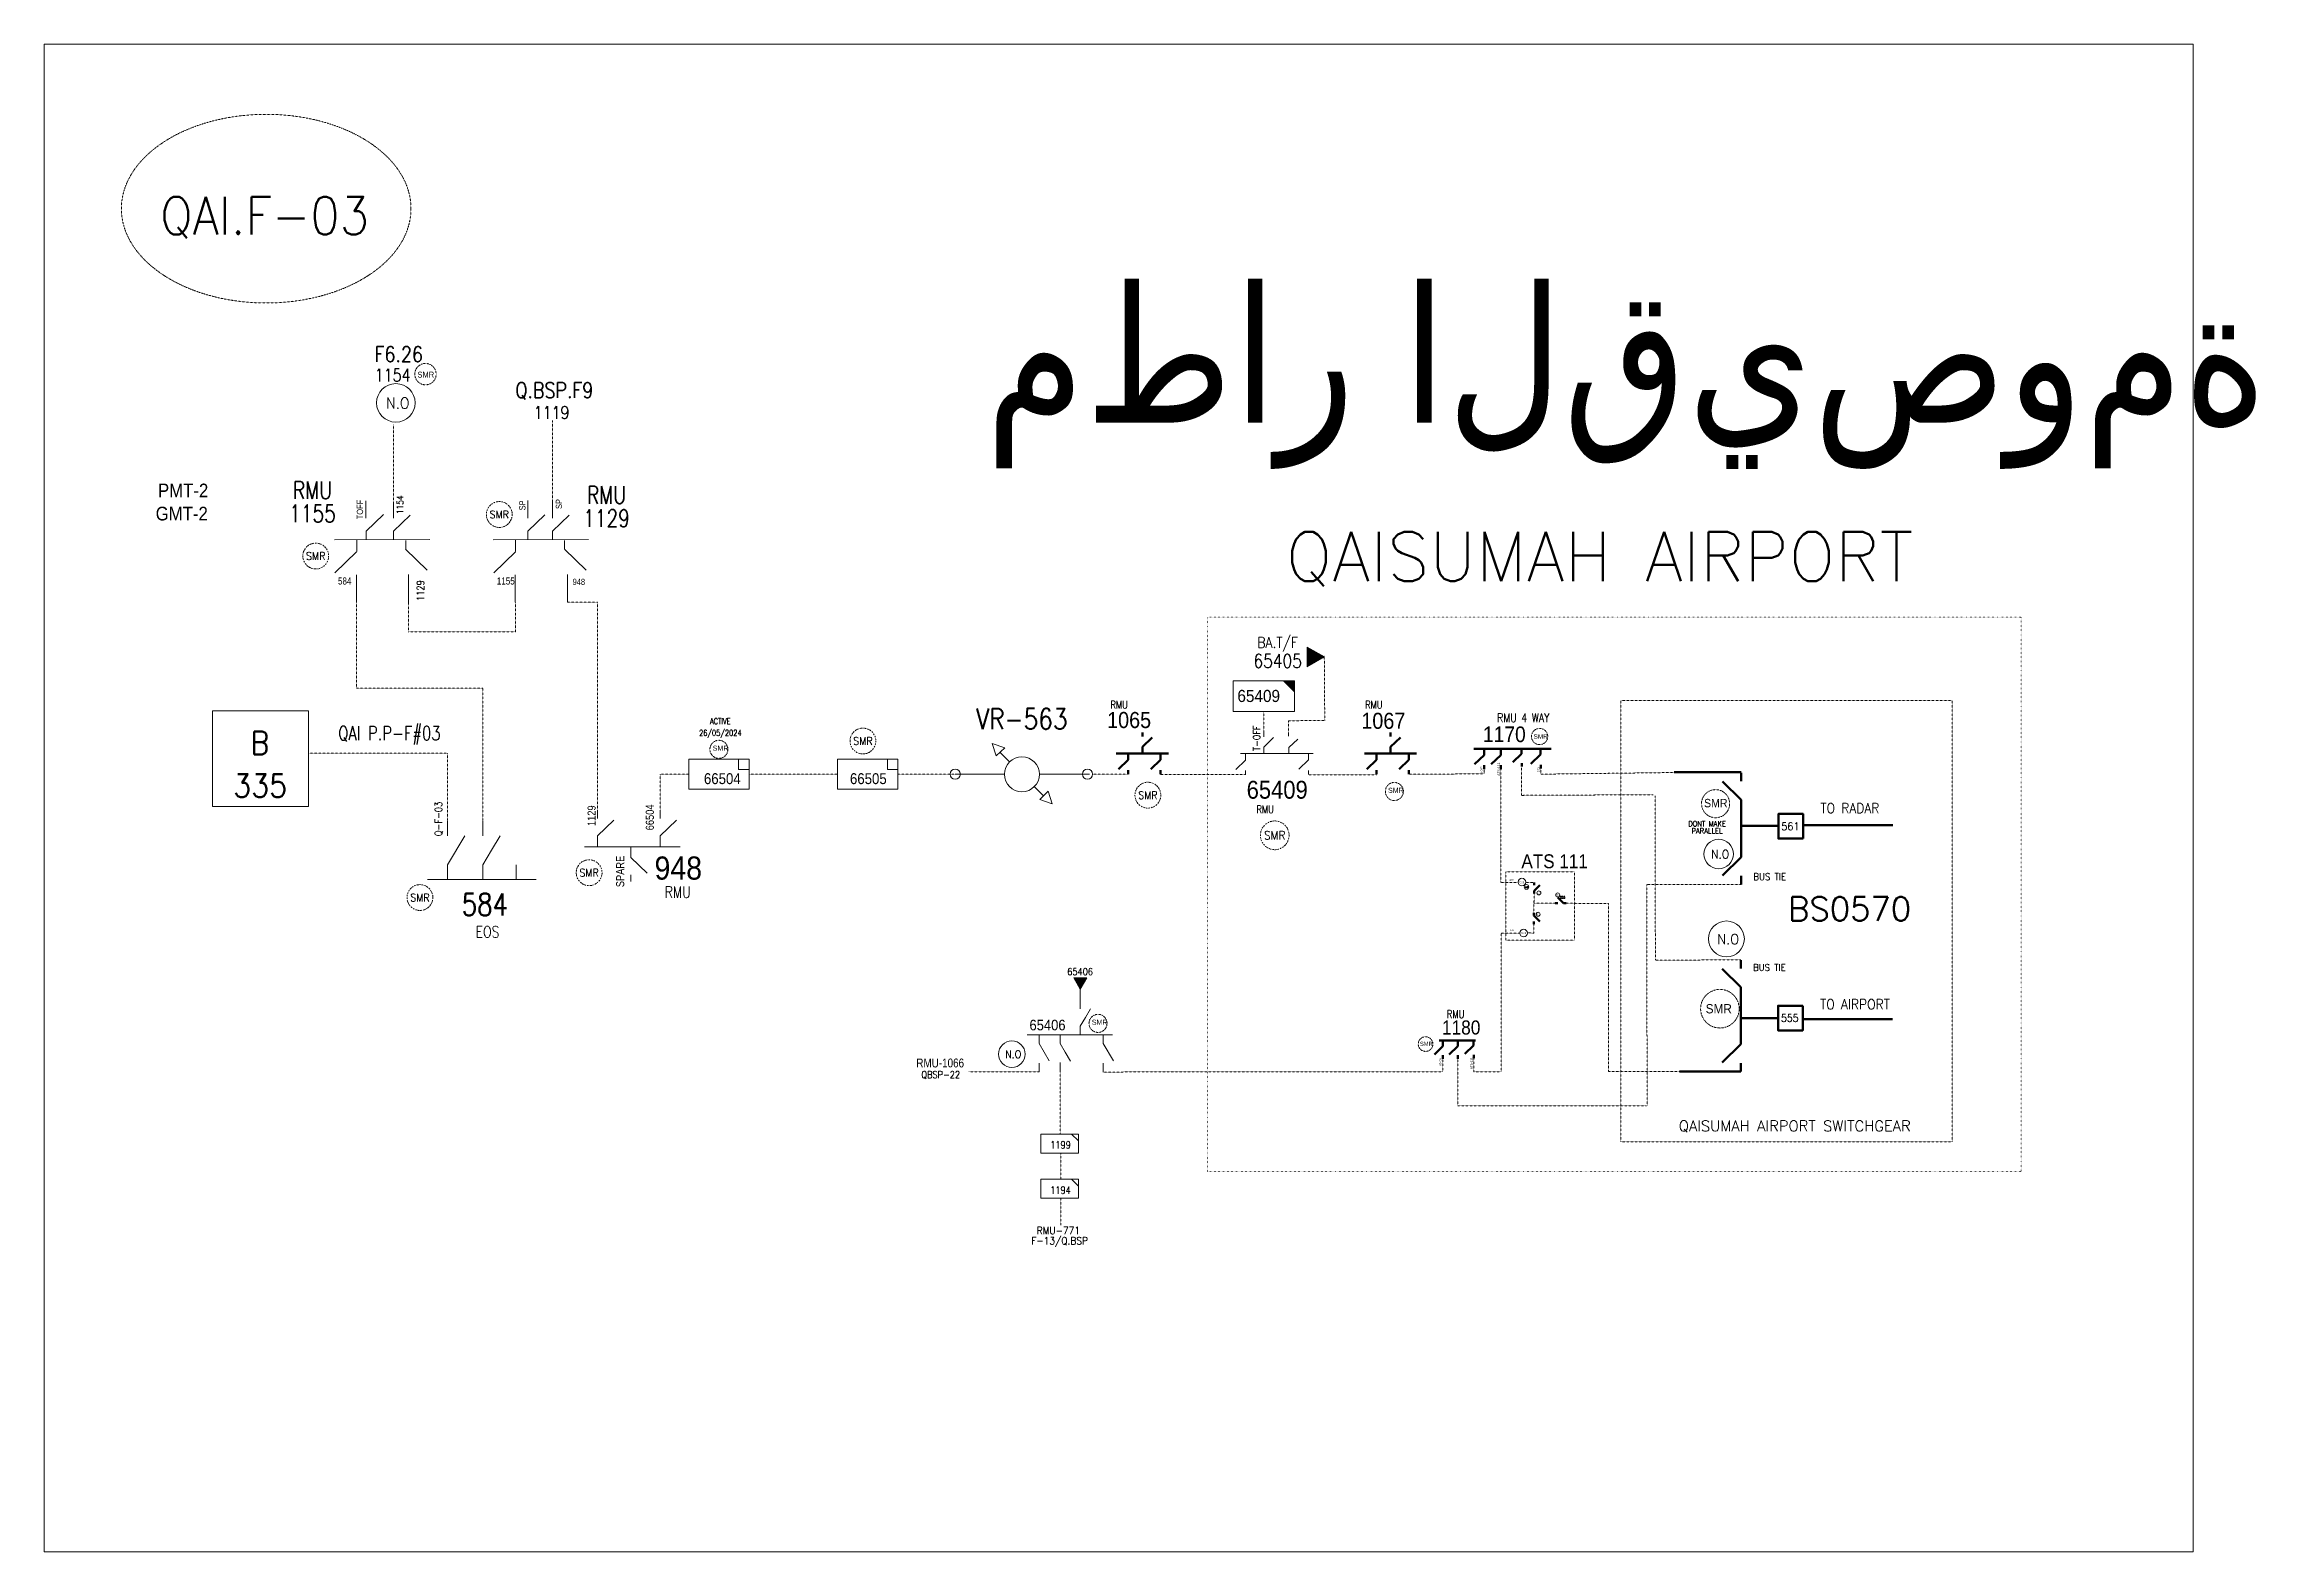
# Model space of a CAD drawing. Header units: metres. Extents: x 65984 to 144644, y -19036 to 23726.
# Drawn here: x 93893 to 95326, y 12244 to 13220 of the extents above; entities that cross this region are included whole.
import ezdxf
from ezdxf.enums import TextEntityAlignment as Align

# ---------------------------------------------------------------- set-up
doc = ezdxf.new("R2010")
doc.units = ezdxf.units.M
doc.header["$MEASUREMENT"] = 0
for name, pattern in [('( Phantom )', [2.5, 1.25, -0.25, 0.25, -0.25, 0.25, -0.25]), ('DGN Style 1', [0.6, 0, -0.6]), ('DGN Style 2', [0.023128, 0, -0.023128]), ('DGN Style 3', [0.013877, 0, -0.013877]), ('DGN Style 4', [1.6, 0.8, -0.4, 0, -0.4])]:
    doc.linetypes.add(name, pattern=pattern)
doc.layers.get('0').update_dxf_attribs({"color": 95, "lineweight": 40})
for name, color, linetype, lineweight in [('ABS', 7, 'Continuous', 40), ('d_eos', 111, 'Continuous', 40), ('d_eos no', 121, 'Continuous', 40), ('d_switch', 95, 'Continuous', 40), ('d_tf', 1, 'Continuous', 40), ('d_tf no', 6, 'Continuous', 40), ('d_ug cable', 95, 'Continuous', 40), ('d_ug main line', 95, 'Continuous', 40), ('d_unit sub', 7, 'Continuous', 40), ('d_village name', 7, 'Continuous', 40), ('EARTH FAULT INDICATOR', 95, 'Continuous', 40), ('fedr no', 95, 'Continuous', 40), ('GRID STATION  04', 7, 'Continuous', 40), ('Level 37', 7, 'Continuous', 0), ('O H MAIN FEEDER', 4, 'Continuous', 100), ('REGULATOR', 5, 'Continuous', 40), ('SW N O', 114, 'Continuous', 30)]:
    doc.layers.add(name, color=color, linetype=linetype, lineweight=lineweight)
doc.styles.add('NASKHF', font='naskhf.shx', dxfattribs={"height": 8})
doc.styles.add('Style-Arial', font='arial.ttf')
doc.styles.add('Style-ENGINEERING', font='ENGINEERING.shx')
doc.styles.add('Style-msdefault', font='msdefault.shx')
doc.styles.add('Style-simplex', font='simplex.shx')
doc.styles.add('Style-STANDARD', font='STANDARD.shx')

# ---------------------------------------------------------------- blocks, each defined once
blk = doc.blocks.new('TF3_3_2')
at = {"layer": 'd_village name', "color": 0, "linetype": 'Continuous', "lineweight": -2, "ltscale": 500}
for p, q in [((5650, 4500), (9150, 4500)), ((9150, 4500), (9150, 1000))]:
    blk.add_line(p, q, dxfattribs=at)
at = {"layer": 'd_village name', "color": 0, "linetype": 'Continuous', "lineweight": -2, "ltscale": 500, "flags": 128}
blk.add_lwpolyline([(9150, 1000), (5650, 1000), (5650, 4500)], dxfattribs=at)
at = {"layer": 'd_village name', "color": 0, "linetype": 'Continuous', "lineweight": -2, "ltscale": 500}
blk.add_3dface([(-10850, 4500), (9150, 4500), (9150, -5500), (-10850, -5500)], dxfattribs=at)
blk = doc.blocks.new('TRANS_2_1')
at = {"color": 0, "linetype": 'Continuous', "lineweight": 0, "ltscale": 500, "flags": 128}
blk.add_lwpolyline([(8668600, 4991700), (8668600, -5008300), (9500, -8300)], close=True, dxfattribs=at)
at = {"color": 0, "linetype": 'Continuous', "lineweight": 0, "ltscale": 500}
blk.add_solid([(8668600, 4991700), (8668600, -5008300), (9500, -8300)], dxfattribs=at)
blk = doc.blocks.new('*U747')
at = {"layer": 'ABS', "color": 7, "linetype": 'Continuous', "lineweight": 211, "ltscale": 0.118412}
for p, q in [((-8.3, 8.2), (-15.7, 8.2)), ((-8.3, 8.2), (7.9, -8.1)), ((15.7, 8.2), (8.3, 8.2))]:
    blk.add_line(p, q, dxfattribs=at)
blk = doc.blocks.new('*U1441')
at = {"layer": 'GRID STATION  04', "color": 121, "linetype": 'Continuous', "lineweight": 211, "ltscale": 0.640143}
for p, q in [((-8.3, 8.2), (-15.7, 8.2)), ((-8.3, 8.2), (7.9, -8.1)), ((15.7, 8.2), (8.3, 8.2))]:
    blk.add_line(p, q, dxfattribs=at)
blk = doc.blocks.new('*U2548')
at = {"layer": 'REGULATOR', "color": 220, "linetype": 'Continuous', "lineweight": 13}
for p, q in [((24, 25.1), (13.4, 14.5)), ((-14.9, -13.7), (-25.5, -24.4))]:
    blk.add_line(p, q, dxfattribs=at)
at = {"layer": 'REGULATOR', "color": 220, "linetype": 'Continuous', "lineweight": 13, "flags": 128}
for points in [[(29.5, 20), (34.4, 34.3), (20.1, 29.6)], [(-29.6, -20), (-34.4, -34.3), (-20.1, -29.5)]]:
    blk.add_lwpolyline(points, close=True, dxfattribs=at)
at = {"layer": 'REGULATOR', "color": 220, "linetype": 'Continuous', "lineweight": 13}
blk.add_circle((-0.8, 0.4), 20, dxfattribs=at)
blk = doc.blocks.new('TRANS_2_2')
at = {"color": 0, "linetype": 'Continuous', "lineweight": -2, "ltscale": 500, "flags": 128}
blk.add_lwpolyline([(8668600, 4991700), (8668600, -5008300), (9500, -8300)], close=True, dxfattribs=at)
at = {"color": 0, "linetype": 'Continuous', "lineweight": -2, "ltscale": 500}
blk.add_solid([(8668600, 4991700), (8668600, -5008300), (9500, -8300)], dxfattribs=at)
blk = doc.blocks.new('*U3912')
at = {"layer": 'd_eos', "color": 2, "linetype": 'Continuous', "lineweight": 211, "ltscale": 0.574507}
for p, q in [((-13.2, 12.1), (-13.2, 14.9)), ((-13.2, 4.6), (-6.2, 11.4)), ((-13.2, 0), (-13.2, 4.6)), ((10.1, 12.1), (10.1, 14.9)), ((10.1, 4.6), (17.1, 11.4)), ((10.1, 0), (10.1, 4.6)), ((-18.8, 0), (18.8, 0)), ((-0.1, -4.7), (-7.1, -11.4)), ((-0.1, 0), (-0.1, -4.7)), ((-0.1, -12.1), (-0.1, -14.9))]:
    blk.add_line(p, q, dxfattribs=at)
blk = doc.blocks.new('*U3913')
at = {"layer": 'd_eos', "color": 2, "linetype": 'Continuous', "lineweight": 211, "ltscale": 0.574507}
for p, q in [((-13.2, 12.1), (-13.2, 14.9)), ((-13.2, 4.6), (-6.2, 11.4)), ((-13.2, 0), (-13.2, 4.6)), ((10.1, 12.1), (10.1, 14.9)), ((10.1, 4.6), (17.1, 11.4)), ((10.1, 0), (10.1, 4.6)), ((-18.8, 0), (18.8, 0)), ((-0.1, -4.7), (-7.1, -11.4)), ((-0.1, 0), (-0.1, -4.7)), ((-0.1, -12.1), (-0.1, -14.9))]:
    blk.add_line(p, q, dxfattribs=at)
blk = doc.blocks.new('TF_8')
at = {"color": 0, "linetype": 'ByBlock', "lineweight": -2}
blk.add_line((6.3, 4.95), (9.9, 1.35), dxfattribs=at)
blk.add_3dface([(-10.1, 4.95), (9.9, 4.95), (9.9, -5.05), (-10.1, -5.05)], dxfattribs=at)
blk = doc.blocks.new('exist.us-1000kva')
at = {"color": 0, "linetype": 'ByBlock', "lineweight": -2, "flags": 128}
blk.add_lwpolyline([(40, 12.9), (32.8, 20), (40, 20)], close=True, dxfattribs=at)
at = {"color": 0, "linetype": 'ByBlock', "lineweight": -2, "extrusion": (0, 0, -1)}
blk.add_solid([(-40, 12.9), (-32.8, 20), (-40, 20)], dxfattribs=at)
at = {"color": 0, "linetype": 'ByBlock', "lineweight": -2, "xscale": 2, "yscale": 2}
blk.add_blockref('TF_8', (20.2, 10.1), dxfattribs=at)
blk = doc.blocks.new('*U1430')
at = {"layer": 'SW N O', "color": 3, "lineweight": 13}
blk.add_circle((0, 0), 16.8, dxfattribs=at)
at = {"layer": 'SW N O', "color": 3, "lineweight": 13, "style": 'Style-STANDARD'}
blk.add_text('N.O', height=9.6, dxfattribs=at).set_placement((1.7, -0.2), align=Align.MIDDLE_CENTER)
blk = doc.blocks.new('TF_1_3')
at = {"layer": 'd_village name', "color": 0, "linetype": 'Continuous', "lineweight": -2, "ltscale": 500}
blk.add_line((3150, 2475), (4950, 675), dxfattribs=at)
blk.add_3dface([(-5050, 2475), (4950, 2475), (4950, -2525), (-5050, -2525)], dxfattribs=at)
blk = doc.blocks.new('*U1266')
at = {"layer": 'SW N O', "color": 3, "lineweight": 13}
blk.add_circle((0, 0), 16.8, dxfattribs=at)
at = {"layer": 'SW N O', "color": 3, "lineweight": 13, "style": 'Style-STANDARD'}
blk.add_text('N.O', height=9.6, dxfattribs=at).set_placement((1.7, -0.2), align=Align.MIDDLE_CENTER)
blk = doc.blocks.new('*U4330')
at = {"layer": 'ABS', "color": 7, "linetype": 'Continuous', "lineweight": 211, "ltscale": 0.07946}
for p, q in [((-8.3, 8.2), (-15.7, 8.2)), ((-8.3, 8.2), (7.9, -8.1)), ((15.7, 8.2), (8.3, 8.2))]:
    blk.add_line(p, q, dxfattribs=at)
blk = doc.blocks.new('*U4331')
at = {"layer": 'GRID STATION  04', "color": 121, "linetype": 'Continuous', "lineweight": 211, "ltscale": 0.286802}
for p, q in [((-8.3, 8.2), (-15.7, 8.2)), ((-8.3, 8.2), (7.9, -8.1)), ((15.7, 8.2), (8.3, 8.2))]:
    blk.add_line(p, q, dxfattribs=at)
blk = doc.blocks.new('*U4333')
at = {"layer": 'SW N O', "color": 3, "lineweight": 13, "ltscale": 0.426762, "extrusion": (0, 0, -1)}
blk.add_circle((0, 0), 16.8, dxfattribs=at)
at = {"layer": 'SW N O', "color": 3, "lineweight": 13, "extrusion": (0, 0, -1), "insert": (2, 1), "char_height": 9.6, "attachment_point": 5, "text_direction": (1, 0, 0), "line_spacing_factor": 0.6, "style": 'Style-STANDARD'}
blk.add_mtext('N.O', dxfattribs=at)

msp = doc.modelspace()

# ---------------------------------------------------------------- linework, layer by layer
at = {"color": 30, "linetype": 'Continuous', "lineweight": 13, "ltscale": 0.426762}
msp.add_line((94564, 12608), (94564, 12600.9), dxfattribs=at)
at = {"color": 7, "linetype": 'DGN Style 2', "lineweight": 13, "flags": 128}
msp.add_lwpolyline([(94914.2, 12794.9), (95128.9, 12794.9), (95128.9, 12509), (94914.2, 12509)], close=True, dxfattribs=at)
at = {"layer": 'd_eos', "color": 2, "linetype": 'Continuous', "lineweight": 13, "ltscale": 0.741957}
for p, q in [((94101.1, 12913), (94101.1, 12924.2)), ((94119.1, 12913.1), (94119.1, 12923.7)), ((94206.1, 12913.1), (94206.1, 12924.4)), ((94222, 12913.1), (94222, 12923.7)), ((94101.4, 12904.6), (94112.5, 12915.4)), ((94119.1, 12904.5), (94129.9, 12915)), ((94206.1, 12904.5), (94217.1, 12915.2)), ((94222, 12904.5), (94232.8, 12915)), ((94080.8, 12899), (94142.6, 12899.1)), ((94101.4, 12899.2), (94101.4, 12904.6)), ((94119.1, 12899.1), (94119.1, 12904.5)), ((94127, 12898.5), (94127, 12893.1)), ((94183.7, 12899), (94245.4, 12899.1)), ((94206.1, 12899.1), (94206.1, 12904.5)), ((94222, 12899.1), (94222, 12904.5)), ((94229.9, 12898.5), (94229.9, 12893.1)), ((94126.9, 12892.9), (94140.9, 12879.3)), ((94229.8, 12892.9), (94243.8, 12879.3))]:
    msp.add_line(p, q, dxfattribs=at)
at = {"layer": 'd_eos', "color": 2, "linetype": 'Continuous', "lineweight": 13, "ltscale": 0.600986}
for p, q in [((94095.3, 12891.4), (94095.3, 12899)), ((94198.2, 12891.4), (94198.2, 12899)), ((94095.2, 12891.3), (94081.1, 12877.6)), ((94198.1, 12891.3), (94184, 12877.6))]:
    msp.add_line(p, q, dxfattribs=at)
at = {"layer": 'd_eos', "color": 2, "linetype": 'Continuous', "lineweight": 13, "ltscale": 0.574507}
for p, q in [((94682.9, 12771.5), (94682.9, 12774)), ((94682.9, 12764.8), (94689.2, 12770.9)), ((94671.1, 12756.3), (94664.8, 12750.2)), ((94671.1, 12760.5), (94671.1, 12756.3)), ((94682.9, 12760.6), (94682.9, 12764.8)), ((94711.8, 12756.5), (94705.5, 12750.4)), ((94711.8, 12760.5), (94711.8, 12756.3)), ((94671.1, 12749.6), (94671.1, 12747.1)), ((94711.8, 12749.6), (94711.8, 12747.1))]:
    msp.add_line(p, q, dxfattribs=at)
at = {"layer": 'd_eos', "color": 2, "linetype": 'Continuous', "lineweight": 13, "ltscale": 0.517056}
for p, q in [((94699, 12771.8), (94699, 12774)), ((94699.2, 12764.4), (94704.9, 12769.9)), ((94699.2, 12760.7), (94699.2, 12764.4))]:
    msp.add_line(p, q, dxfattribs=at)
at = {"layer": 'd_eos', "color": 2, "linetype": 'Continuous', "lineweight": 13, "ltscale": 0.563017}
msp.add_line((94714.8, 12760.7), (94667.9, 12760.7), dxfattribs=at)
at = {"layer": 'd_eos', "color": 2, "linetype": 'Continuous', "lineweight": 211, "ltscale": 0.563017}
for p, q in [((94818.9, 12763.7), (94869, 12763.7)), ((94825.6, 12759.6), (94819.4, 12753.6)), ((94825.6, 12763.7), (94825.6, 12759.6)), ((94825.6, 12753), (94825.6, 12750.5)), ((94836.5, 12759.6), (94830.3, 12753.6)), ((94836.5, 12763.7), (94836.5, 12759.6)), ((94836.5, 12753), (94836.5, 12750.5)), ((94855.9, 12754), (94862.1, 12760)), ((94862.1, 12760), (94862.1, 12763.6)), ((94862.3, 12750.8), (94862.3, 12753.3))]:
    msp.add_line(p, q, dxfattribs=at)
at = {"layer": 'd_eos', "color": 2, "linetype": 'Continuous', "lineweight": 211, "ltscale": 0.506715}
for p, q in [((94844.2, 12755), (94849.8, 12760.4)), ((94849.8, 12760.4), (94849.8, 12763.7)), ((94850, 12752.1), (94850, 12754.4)), ((94798.9, 12571.1), (94793.4, 12565.7)), ((94796.5, 12574.8), (94820, 12574.8)), ((94798.9, 12574.8), (94798.9, 12571.1)), ((94808.7, 12571.1), (94803.1, 12565.7)), ((94808.7, 12574.8), (94808.7, 12571.1)), ((94813.2, 12566), (94818.8, 12571.4)), ((94818.8, 12571.5), (94818.8, 12574.7)), ((94819, 12563.2), (94819, 12565.4)), ((94798.9, 12565.2), (94798.9, 12562.9)), ((94808.7, 12565.2), (94808.7, 12562.9))]:
    msp.add_line(p, q, dxfattribs=at)
at = {"layer": 'd_eos', "color": 2, "linetype": 'Continuous', "lineweight": 13, "ltscale": 1.053897}
for p, q in [((94154.1, 12707.3), (94154.1, 12716.7)), ((94177, 12707.3), (94177, 12716.7)), ((94154.1, 12688.5), (94165.2, 12707.3)), ((94177, 12688.5), (94182.5, 12697.9)), ((94182.5, 12697.9), (94188.1, 12707.3)), ((94154.1, 12679.1), (94154.1, 12688.5)), ((94177, 12679.1), (94177, 12688.5)), ((94198.6, 12679.1), (94198.6, 12688.5)), ((94141.2, 12679.1), (94211.5, 12679.1))]:
    msp.add_line(p, q, dxfattribs=at)
at = {"layer": 'd_eos', "color": 7, "linetype": 'Continuous', "lineweight": 13, "ltscale": 0.957512}
for p, q in [((94251.3, 12718.4), (94251.3, 12722.6)), ((94291.9, 12718.4), (94291.9, 12722.6))]:
    msp.add_line(p, q, dxfattribs=at)
at = {"layer": 'd_eos', "color": 2, "linetype": 'Continuous', "lineweight": 13, "ltscale": 0.957512}
for p, q in [((94251.3, 12707.2), (94261.8, 12717.4)), ((94291.9, 12707.2), (94302.4, 12717.4)), ((94242.8, 12700.2), (94304.9, 12700.2)), ((94251.3, 12700.2), (94251.3, 12707.2)), ((94272.9, 12700.2), (94272.9, 12693.2)), ((94291.9, 12700.2), (94291.9, 12707.2)), ((94272.9, 12693.2), (94283.4, 12683.1)), ((94272.9, 12682.1), (94272.9, 12677.8))]:
    msp.add_line(p, q, dxfattribs=at)
at = {"layer": 'd_eos', "color": 2, "linetype": 'Continuous', "lineweight": 13, "ltscale": 0.632338}
for p, q in [((94564, 12595.3), (94564, 12600.9)), ((94567.3, 12589.6), (94570.6, 12595.3)), ((94564, 12584), (94567.3, 12589.6)), ((94564, 12578.4), (94564, 12584)), ((94529.5, 12578.4), (94584.9, 12578.4)), ((94537.3, 12572.7), (94543.9, 12561.5)), ((94551, 12578.4), (94551, 12572.7)), ((94551, 12572.7), (94554.3, 12567.1)), ((94554.3, 12567.1), (94557.7, 12561.4)), ((94578.8, 12578.4), (94578.8, 12572.7)), ((94578.8, 12572.7), (94585.5, 12561.5)), ((94537.3, 12560), (94537.3, 12554.4)), ((94551, 12560.4), (94551, 12554.8)), ((94578.8, 12560), (94578.8, 12554.3))]:
    msp.add_line(p, q, dxfattribs=at)
at = {"layer": 'd_eos', "color": 2, "linetype": 'Continuous', "lineweight": 13, "ltscale": 0.569104}
msp.add_line((94537.3, 12578.4), (94537.3, 12572.7), dxfattribs=at)
at = {"layer": 'd_ug cable', "color": 220, "linetype": 'DGN Style 3', "lineweight": 13}
for p, q in [((94119, 12921.4), (94119, 12974)), ((94222, 12923.7), (94222, 12976.3)), ((94095.2, 12876), (94095.2, 12858.6)), ((94128.7, 12839.2), (94128.7, 12866.7)), ((94128.9, 12876), (94128.9, 12858.6)), ((94198, 12876), (94198, 12858.6)), ((94231.8, 12876), (94231.8, 12858.6)), ((94095.2, 12802.9), (94095.2, 12860.3)), ((94849.9, 12733.5), (94849.9, 12751.9)), ((94349.5, 12747.2), (94406.8, 12747.2)), ((94445.9, 12747.2), (94485.8, 12747.2)), ((94572.1, 12747.2), (94595, 12747.2)), ((94671.2, 12746.9), (94615.7, 12746.9)), ((94712.4, 12746.8), (94755.9, 12746.8)), ((94776.8, 12747.2), (94825.6, 12747.4)), ((94825.6, 12747.4), (94825.6, 12750.9)), ((94836.5, 12677.1), (94836.5, 12751)), ((94862.3, 12747.2), (94862.3, 12751.4)), ((94862.3, 12747.2), (94949.2, 12748.3)), ((94850, 12733.5), (94935.2, 12733.9)), ((94936.6, 12626.8), (94936.4, 12733.2)), ((94836.6, 12677.1), (94847.7, 12677.1)), ((94852.6, 12677.1), (94858.1, 12677.1)), ((94936.6, 12626.8), (94991.9, 12626.9)), ((94551, 12554.8), (94551, 12514.5)), ((94551.5, 12501.9), (94551.5, 12484.8)), ((94551.5, 12472.3), (94551.5, 12455.2))]:
    msp.add_line(p, q, dxfattribs=at)
at = {"layer": 'd_ug cable', "color": 241, "linetype": 'DGN Style 3', "lineweight": 13}
for p, q in [((94722.1, 12823.9), (94722.4, 12781.9)), ((94699, 12781.8), (94722.2, 12782)), ((94699, 12781.7), (94699, 12771.9))]:
    msp.add_line(p, q, dxfattribs=at)
at = {"layer": 'd_ug cable', "color": 2, "linetype": 'DGN Style 3', "lineweight": 13}
msp.add_line((94683, 12787.8), (94683, 12772.4), dxfattribs=at)
at = {"layer": 'd_ug cable', "color": 30, "linetype": 'DGN Style 3', "lineweight": 13}
for p, q in [((94858, 12669.9), (94857.9, 12657.2)), ((94992.1, 12675.8), (94931.1, 12675.7)), ((94931.1, 12675.7), (94931.2, 12532.5)), ((94871.4, 12663.6), (94858, 12663.7)), ((94878.7, 12663.6), (94906.3, 12663.4)), ((94906.3, 12663.4), (94906.3, 12554.6)), ((94836.6, 12644.3), (94836.7, 12554.5)), ((94836.6, 12644.3), (94848.7, 12644.3)), ((94853.7, 12644.4), (94857.9, 12644.3)), ((94857.9, 12650), (94857.9, 12644.3)), ((94537.3, 12554.4), (94491.5, 12554.5)), ((94798.9, 12554.5), (94578.8, 12554.3)), ((94798.9, 12563.7), (94798.9, 12554.5)), ((94808.7, 12562.9), (94808.7, 12532.5)), ((94818.9, 12565), (94819, 12554.5)), ((94836.7, 12554.5), (94819, 12554.5)), ((94952.2, 12554.6), (94906.3, 12554.6)), ((94930.8, 12532.5), (94808.7, 12532.5))]:
    msp.add_line(p, q, dxfattribs=at)
at = {"layer": 'd_ug cable', "color": 220, "linetype": 'DGN Style 3', "lineweight": 13, "flags": 128}
for points in [[(94128.8, 12839.4), (94198.1, 12839.4), (94198.1, 12858.7)], [(94231.7, 12858.6), (94251.3, 12858.6), (94251.3, 12722.6)], [(94095.2, 12802.9), (94176.9, 12802.9), (94176.9, 12716.7)], [(94064.6, 12760.9), (94154.1, 12760.9), (94154.1, 12716.7)], [(94291.9, 12722.3), (94291.9, 12747.2), (94310.3, 12747.2)]]:
    msp.add_lwpolyline(points, dxfattribs=at)
at = {"layer": 'd_ug cable', "color": 2, "linetype": 'DGN Style 3', "lineweight": 13}
for centre, radius in [((94139.8, 13006.3), 6.92), ((94329.9, 12763.3), 5.85), ((94861.6, 12771.6), 5.26), ((94767.5, 12736), 5.85), ((94975.6, 12728.1), 9.1), ((94978.4, 12595.3), 12.5), ((94575.5, 12585.8), 5.85), ((94787.7, 12572.4), 4.74)]:
    msp.add_circle(centre, radius, dxfattribs=at)
at = {"layer": 'd_ug cable', "color": 2, "linetype": 'DGN Style 4', "lineweight": 13}
for centre, radius in [((94187.6, 12915.4), 8.37), ((94068.7, 12888.5), 8.37), ((94423.2, 12768.7), 8.37), ((94607.8, 12733.6), 8.37), ((94690, 12707.6), 9.3), ((94245.8, 12683.4), 8.37), ((94136.2, 12667.3), 8.37)]:
    msp.add_circle(centre, radius, dxfattribs=at)
at = {"layer": 'd_ug cable', "color": 3, "linetype": 'Continuous', "lineweight": 0}
for centre in [(94850.1, 12677.3), (94851.2, 12644.3)]:
    msp.add_circle(centre, 2.47, dxfattribs=at)
at = {"layer": 'd_ug cable', "color": 1, "linetype": 'Continuous', "lineweight": 0}
for centre in [(94861.1, 12670.3), (94873.3, 12669), (94860.6, 12656.5)]:
    msp.add_circle(centre, 1.29, dxfattribs=at)
at = {"layer": 'd_ug main line', "color": 134, "linetype": '( Phantom )', "lineweight": 13, "ltscale": 17.077262, "flags": 128}
for points in [[(94095.1, 12876.3), (94095.1, 12859.1)], [(94198, 12876.3), (94198, 12859.1)]]:
    msp.add_lwpolyline(points, dxfattribs=at)
at = {"layer": 'd_ug main line', "color": 134, "linetype": '( Phantom )', "lineweight": 13, "ltscale": 15.369536, "flags": 128}
for points in [[(94128.9, 12859.1), (94128.9, 12876.6)], [(94231.7, 12859.1), (94231.7, 12876.6)]]:
    msp.add_lwpolyline(points, dxfattribs=at)
at = {"layer": 'd_ug main line', "color": 3, "linetype": 'DGN Style 2', "lineweight": 13, "flags": 128}
msp.add_lwpolyline([(94839.7, 12684), (94884.1, 12684), (94884.1, 12639.7), (94839.7, 12639.7)], close=True, dxfattribs=at)
at = {"layer": 'EARTH FAULT INDICATOR', "color": 2, "linetype": 'DGN Style 1', "lineweight": 0, "flags": 128}
msp.add_lwpolyline([(94646.4, 12489.9), (94646.4, 12848.8), (95173.5, 12848.8), (95173.5, 12489.9)], close=True, dxfattribs=at)
at = {"layer": 'fedr no', "color": 82, "linetype": 'DGN Style 3', "lineweight": 13, "true_color": 0x1dc70e}
msp.add_ellipse((94036.6, 13113.5), major_axis=(93.8, 0), ratio=0.651175, dxfattribs=at)
at = {"layer": 'GRID STATION  04', "color": 121, "linetype": 'Continuous', "lineweight": 211, "ltscale": 0.640143}
for p, q in [((94948.8, 12748.5), (94958.7, 12748.5)), ((94992.1, 12748.5), (94958.7, 12748.5)), ((94992.1, 12730.4), (94992.1, 12697.1)), ((95032.3, 12714.1), (95090.5, 12714.1)), ((94991.9, 12572.4), (94991.9, 12605.6)), ((95032.1, 12588.6), (95090.3, 12588.6)), ((94991.9, 12554.6), (94952.2, 12554.6))]:
    msp.add_line(p, q, dxfattribs=at)
at = {"layer": 'GRID STATION  04', "color": 220, "linetype": 'Continuous', "lineweight": 13, "ltscale": 1.987645, "flags": 128}
msp.add_lwpolyline([(94001.9, 12788.3), (94063.9, 12788.3), (94063.9, 12726.3), (94001.9, 12726.3)], close=True, dxfattribs=at)
at = {"layer": 'GRID STATION  04', "color": 121, "linetype": 'Continuous', "lineweight": 211, "ltscale": 0.640143, "flags": 128}
for points in [[(94992.1, 12713.7), (95016.6, 12713.7)], [(94991.6, 12589.2), (95016.1, 12589.2)]]:
    msp.add_lwpolyline(points, dxfattribs=at)
at = {"layer": 'GRID STATION  04', "color": 121, "linetype": 'Continuous', "lineweight": 140, "ltscale": 0.640143, "flags": 128}
for points in [[(95032.3, 12705.5), (95016.3, 12705.5), (95016.3, 12721.5), (95032.3, 12721.5)], [(95032.1, 12597.2), (95016.1, 12597.2), (95016.1, 12581.2), (95032.1, 12581.2)]]:
    msp.add_lwpolyline(points, close=True, dxfattribs=at)
at = {"layer": 'O H MAIN FEEDER', "color": 220, "lineweight": 13, "ltscale": 0.640143}
for p, q in [((94483, 12747.2), (94514.8, 12747.2)), ((94537.5, 12747.2), (94570, 12747.2))]:
    msp.add_line(p, q, dxfattribs=at)
at = {"layer": 'O H MAIN FEEDER', "color": 140, "lineweight": 13, "ltscale": 0.498271, "flags": 128}
msp.add_lwpolyline([(93892.8, 13220), (95284.9, 13220), (95284.9, 12243.6), (93892.8, 12243.6)], close=True, dxfattribs=at)
at = {"layer": 'O H MAIN FEEDER', "color": 220, "lineweight": 13, "ltscale": 0.640143}
for centre in [(94483, 12747.2), (94568.7, 12747.2)]:
    msp.add_circle(centre, 3.31, dxfattribs=at)

# ---------------------------------------------------------------- block references
at = {"color": 2, "linetype": 'Continuous', "lineweight": 13, "ltscale": 1.012941, "xscale": 0.001958142118579105, "yscale": 0.001958142118579105, "zscale": 0.001958142118579105, "rotation": 359.9999999999999}
for p in [(94331.6, 12748.2), (94428, 12748.2)]:
    msp.add_blockref('TF3_3_2', p, dxfattribs=at)
at = {"color": 22, "linetype": 'Continuous', "lineweight": 13, "ltscale": 0.61027, "xscale": 0.002441080165275587, "yscale": 0.002441080165275587, "zscale": 0.002441080165275587}
for p in [(94550.7, 12508), (94550.7, 12478.8)]:
    msp.add_blockref('TF_1_3', p, dxfattribs=at)
at = {"layer": 'ABS', "color": 7, "linetype": 'Continuous', "lineweight": 211, "ltscale": 0.177617, "xscale": 0.7349999999999999, "yscale": 0.7349999999999999, "zscale": 0.7349999999999999, "rotation": 269.9999999999999}
msp.add_blockref('*U747', (94986.1, 12687.4), dxfattribs=at)
at = {"layer": 'ABS', "color": 7, "linetype": 'Continuous', "lineweight": 211, "ltscale": 0.07946, "xscale": 0.2286208571589271, "yscale": 0.2286208571589271, "zscale": 0.2286208571589271}
for p, rotation in [((94859.9, 12673.5), 89.99999999999994), ((94875.2, 12665.5), 179.9999999999999)]:
    msp.add_blockref('*U4330', p, dxfattribs=dict(at, rotation=rotation))
at = {"layer": 'ABS', "color": 7, "linetype": 'Continuous', "lineweight": 211, "ltscale": 0.177617, "extrusion": (0, 0, -1), "xscale": 0.7349999999999999, "yscale": 0.7349999999999999, "zscale": 0.7349999999999999, "rotation": 89.99999999999997}
msp.add_blockref('*U747', (-94985.9, 12615.3), dxfattribs=at)
at = {"layer": 'd_eos', "color": 2, "linetype": 'Continuous', "lineweight": 211, "ltscale": 0.574507, "xscale": 0.8999999999999997, "yscale": 0.8999999999999997, "zscale": 0.8999999999999997, "rotation": 180}
for name, p in [('*U3912', (94604.2, 12760.7)), ('*U3913', (94765, 12760.7))]:
    msp.add_blockref(name, p, dxfattribs=at)
at = {"layer": 'd_tf', "color": 241, "linetype": 'Continuous', "lineweight": 0, "ltscale": 0.640143, "xscale": 1.280286799969713e-06, "yscale": 1.280286799969713e-06, "zscale": 1.280286799969713e-06, "rotation": 180}
msp.add_blockref('TRANS_2_1', (94722.2, 12823.1), dxfattribs=at)
at = {"layer": 'd_tf', "color": 7, "linetype": 'Continuous', "lineweight": 13, "ltscale": 0.426762, "xscale": 8.535245333131417e-07, "yscale": 8.535245333131417e-07, "zscale": 8.535245333131417e-07, "rotation": 89.99999999999999}
msp.add_blockref('TRANS_2_2', (94564, 12608), dxfattribs=at)
at = {"layer": 'd_unit sub', "color": 2, "linetype": 'Continuous', "lineweight": 13, "xscale": 0.9909999193972386, "yscale": 0.9909999193972386, "zscale": 0.9056547911419103, "rotation": 359.9999999999999}
msp.add_blockref('exist.us-1000kva', (94663.1, 12787.8), dxfattribs=at)
at = {"layer": 'GRID STATION  04', "color": 121, "linetype": 'Continuous', "lineweight": 211, "ltscale": 0.640143, "extrusion": (0, 0, -1), "xscale": 0.7349999999999999, "yscale": 0.7349999999999999, "zscale": 0.7349999999999999, "rotation": 89.99999999999997}
msp.add_blockref('*U1441', (-94986.1, 12736.6), dxfattribs=at)
at = {"layer": 'GRID STATION  04', "color": 121, "linetype": 'Continuous', "lineweight": 211, "ltscale": 0.286802, "extrusion": (0, 0, -1), "xscale": 0.2293505911037342, "yscale": 0.2293505911037342, "zscale": 0.2293505911037342, "rotation": 269.9999999999999}
msp.add_blockref('*U4331', (-94859.8, 12653.7), dxfattribs=at)
at = {"layer": 'GRID STATION  04', "color": 121, "linetype": 'Continuous', "lineweight": 211, "ltscale": 0.640143, "xscale": 0.7349999999999999, "yscale": 0.7349999999999999, "zscale": 0.7349999999999999, "rotation": 269.9999999999999}
msp.add_blockref('*U1441', (94985.9, 12566.2), dxfattribs=at)
at = {"layer": 'REGULATOR', "color": 220, "linetype": 'Continuous', "lineweight": 13, "xscale": 0.5670661535369608, "yscale": 0.5670661535369608, "zscale": 0.5670661535369608, "rotation": 90.00000000000001}
msp.add_blockref('*U2548', (94526.4, 12747.6), dxfattribs=at)
at = {"layer": 'SW N O', "color": 3, "lineweight": 13}
for name, p, xscale, yscale, zscale in [('*U1266', (94120.6, 12987.7), 0.7422696042239543, 0.7422696042239543, 0.7422696042239543), ('*U1430', (94977.6, 12695.5), 0.5692393958382238, 0.5692393958382238, 0.5692393958382238), ('*U1430', (94982.6, 12640.5), 0.6922605334556151, 0.6922605334556151, 0.6922605334556151), ('*U1430', (94519.7, 12565.9), 0.5123154562544014, 0.5123154562544014, 0.5123154562544014)]:
    msp.add_blockref(name, p, dxfattribs=dict(at, xscale=xscale, yscale=yscale, zscale=zscale))
at = {"layer": 'SW N O', "color": 3, "lineweight": 13, "extrusion": (0, 0, -1), "xscale": 0.08825112249792214, "yscale": 0.08825112249792214, "zscale": 0.08825112249792214, "rotation": 180}
msp.add_blockref('*U4333', (-94853.1, 12674.2), dxfattribs=at)

# ---------------------------------------------------------------- texts
at = {"color": 7, "linetype": 'Continuous', "lineweight": 13, "style": 'Style-STANDARD'}
for s, height, width, p in [('VR-563', 13.44, 0.904762, (94526.1, 12783)), ('QAI P.P-F#03', 8.962, 0.857143, (94116.4, 12773.8))]:
    msp.add_text(s, height=height, dxfattribs=dict(at, width=width)).set_placement(p, align=Align.MIDDLE_CENTER)
at = {"layer": 'd_eos no', "color": 7, "linetype": 'Continuous', "lineweight": 13, "style": 'Style-Arial', "width": 0.88}
for s, p in [('PMT-2', (93966.5, 12935.4)), ('GMT-2', (93965, 12920.4))]:
    msp.add_text(s, height=8.84, dxfattribs=at).set_placement(p, align=Align.TOP_LEFT)
at = {"layer": 'd_eos no', "color": 2, "linetype": 'Continuous', "lineweight": 13, "ltscale": 0.964899, "style": 'Style-Arial', "width": 0.88}
for s, p in [('1065', (94581.4, 12787.5)), ('1067', (94746.1, 12787))]:
    msp.add_text(s, height=10.42, dxfattribs=at).set_placement(p, align=Align.TOP_LEFT)
at = {"layer": 'd_eos no', "color": 2, "linetype": 'Continuous', "lineweight": 13, "ltscale": 1.004385, "style": 'Style-Arial', "width": 0.88}
msp.add_text('1170', height=10.13, dxfattribs=at).set_placement((94824.9, 12778.1), align=Align.TOP_LEFT)
at = {"layer": 'd_eos no', "color": 2, "linetype": 'Continuous', "lineweight": 13, "ltscale": 1.07211, "style": 'Style-Arial', "width": 0.88}
msp.add_text('65409', height=11.58, dxfattribs=at).set_placement((94671.8, 12742.9), align=Align.TOP_LEFT)
at = {"layer": 'd_eos no', "color": 7, "linetype": 'Continuous', "lineweight": 140, "ltscale": 0.9, "style": 'Style-Arial', "width": 0.88}
msp.add_text('ATS 111', height=9, dxfattribs=at).set_placement((94849.8, 12695.3), align=Align.TOP_LEFT)
at = {"layer": 'd_eos no', "color": 2, "linetype": 'Continuous', "lineweight": 13, "style": 'Style-Arial', "width": 0.88}
msp.add_text('948', height=15, dxfattribs=at).set_placement((94288.2, 12693.9), align=Align.TOP_LEFT)
at = {"layer": 'd_eos no', "color": 3, "linetype": 'Continuous', "lineweight": 13, "style": 'Style-Arial', "width": 0.88}
for p in [(94848.5, 12676.6), (94849.8, 12643.7)]:
    msp.add_text('C.B', height=1.33, rotation=0.0075, dxfattribs=at).set_placement(p)
at = {"layer": 'd_eos no', "color": 1, "linetype": 'Continuous', "lineweight": 13, "style": 'Style-Arial', "width": 0.88}
for p in [(94860.2, 12670), (94872.4, 12668.7), (94859.7, 12656.2)]:
    msp.add_text('N.C', height=0.649, rotation=0.0075, dxfattribs=at).set_placement(p)
at = {"layer": 'd_eos no', "color": 2, "linetype": 'Continuous', "lineweight": 140, "ltscale": 0.789134, "style": 'Style-Arial', "width": 0.88}
msp.add_text('65406', height=6.84, rotation=0.0075, dxfattribs=at).set_placement((94531.1, 12581.3))
at = {"layer": 'd_eos no', "color": 2, "linetype": 'Continuous', "lineweight": 13, "ltscale": 0.903947, "style": 'Style-Arial', "width": 0.88}
msp.add_text('1180', height=9.12, dxfattribs=at).set_placement((94798.3, 12587.7), align=Align.TOP_LEFT)
at = {"layer": 'd_eos no', "color": 2, "linetype": 'Continuous', "lineweight": 13, "insert": (94502.6, 13064.4), "char_height": 89.504, "attachment_point": 1, "style": 'NASKHF'}
msp.add_mtext('\\fArial|b0|i0|c178178|p39;\\H1x;\\W0.88;مطار القيصومة\\P', dxfattribs=at)
at = {"layer": 'd_eos no', "color": 7, "linetype": 'Continuous', "lineweight": 13, "ltscale": 0.725168, "insert": (94457.8, 12557.2), "char_height": 5.74, "width": 31.242, "attachment_point": 7, "style": 'NASKHF'}
msp.add_mtext('\\Fmsdefault;\\H1x;\\W0.833333;RMU-1066', dxfattribs=at)
at = {"layer": 'd_switch', "color": 7, "linetype": 'Continuous', "lineweight": 30, "ltscale": 0.547363, "style": 'Style-ENGINEERING', "width": 0.857143}
msp.add_text('1067', height=1.39, rotation=90, dxfattribs=at).set_placement((94823.4, 12748), align=Align.TOP_LEFT)
at = {"layer": 'd_switch', "color": 7, "linetype": 'Continuous', "lineweight": 30, "ltscale": 0.554871, "style": 'Style-ENGINEERING', "width": 0.857143}
msp.add_text('570', height=1.44, rotation=90, dxfattribs=at).set_placement((94860.2, 12748.4), align=Align.TOP_LEFT)
at = {"layer": 'd_switch', "color": 7, "linetype": 'Continuous', "lineweight": 30, "ltscale": 0.387855, "style": 'Style-ENGINEERING', "width": 0.857143}
for s, p in [('1170', (94841.6, 12679.3)), ('1180', (94841.6, 12646.6))]:
    msp.add_text(s, height=0.988, dxfattribs=at).set_placement(p, align=Align.TOP_LEFT)
at = {"layer": 'd_switch', "color": 7, "linetype": 'Continuous', "lineweight": 30, "ltscale": 0.492627, "style": 'Style-ENGINEERING', "width": 0.857143}
msp.add_text('65406', height=1.26, rotation=90, dxfattribs=at).set_placement((94796.7, 12558.4), align=Align.TOP_LEFT)
at = {"layer": 'd_tf no', "color": 1, "linetype": 'Continuous', "lineweight": 40, "style": 'Style-msdefault', "width": 0.945946}
for height, p in [(3.85, (94134.6, 13007.9)), (3.31, (94325.9, 12765.7)), (3.31, (94763.4, 12738.4)), (5.43, (94968.1, 12731.2)), (6.03, (94969.2, 12598.3)), (3.31, (94571.5, 12588.2)), (2.68, (94784.1, 12573.9))]:
    msp.add_text('SMR', height=height, dxfattribs=at).set_placement(p, align=Align.TOP_LEFT)
at = {"layer": 'd_tf no', "color": 1, "linetype": 'Continuous', "lineweight": 13, "ltscale": 1.257226, "style": 'Style-simplex', "width": 0.909091}
for p in [(94187.6, 12915.4), (94068.7, 12888.5), (94423.2, 12768.7), (94607.8, 12733.6), (94245.8, 12683.4), (94136.2, 12667.3)]:
    msp.add_text('SMR', height=4.94, dxfattribs=at).set_placement(p, align=Align.MIDDLE_CENTER)
at = {"layer": 'd_tf no', "color": 241, "linetype": 'Continuous', "lineweight": 40, "ltscale": 1.171031, "style": 'Style-STANDARD', "width": 0.909091}
msp.add_text('65405', height=8.85, dxfattribs=at).set_placement((94691.9, 12820.6), align=Align.MIDDLE_CENTER)
at = {"layer": 'd_tf no', "color": 241, "linetype": 'Continuous', "lineweight": 40, "style": 'Style-STANDARD', "width": 0.909091}
msp.add_text('BA.T/F', height=7.04, dxfattribs=at).set_placement((94691.9, 12832.5), align=Align.MIDDLE_CENTER)
at = {"layer": 'd_tf no', "color": 2, "linetype": 'Continuous', "lineweight": 13, "style": 'Style-msdefault', "width": 0.945946}
msp.add_text('65409', height=7.85, dxfattribs=at).set_placement((94665.8, 12801.8), align=Align.TOP_LEFT)
at = {"layer": 'd_tf no', "color": 7, "linetype": 'Continuous', "lineweight": 13, "style": 'Style-msdefault', "width": 0.945946}
for height, p in [(1.56, (94834.3, 12746.2)), (1.4, (94816.8, 12556.2))]:
    msp.add_text('ATS-111', height=height, rotation=90, dxfattribs=at).set_placement(p, align=Align.TOP_LEFT)
at = {"layer": 'd_tf no', "color": 2, "linetype": 'Continuous', "lineweight": 13, "style": 'Style-msdefault', "width": 0.909091}
for s, p in [('66504', (94332.1, 12744.3)), ('66505', (94426.7, 12744.3))]:
    msp.add_text(s, height=7.04, dxfattribs=at).set_placement(p, align=Align.MIDDLE_CENTER)
at = {"layer": 'd_tf no', "color": 1, "linetype": 'Continuous', "lineweight": 13, "ltscale": 1.396918, "style": 'Style-simplex', "width": 0.909091}
msp.add_text('SMR', height=5.49, dxfattribs=at).set_placement((94690, 12707.6), align=Align.MIDDLE_CENTER)
at = {"layer": 'd_tf no', "color": 7, "linetype": 'Continuous', "lineweight": 13, "style": 'Style-STANDARD', "width": 0.909091}
msp.add_text('65406', height=4.69, dxfattribs=at).set_placement((94563.9, 12619.3), align=Align.MIDDLE_CENTER)
at = {"layer": 'd_tf no', "color": 22, "linetype": 'Continuous', "lineweight": 13, "style": 'Style-STANDARD', "width": 0.909091}
for s, p in [('1199', (94551.2, 12507.1)), ('1194', (94551.2, 12477.8))]:
    msp.add_text(s, height=4.69, dxfattribs=at).set_placement(p, align=Align.MIDDLE_CENTER)
at = {"layer": 'd_tf no', "color": 55, "linetype": 'Continuous', "lineweight": 13, "ltscale": 0.646724, "style": 'Style-simplex', "width": 0.909091}
for s, p in [('RMU-771', (94549.8, 12451.6)), ('F-13/Q.BSP', (94550.6, 12445))]:
    msp.add_text(s, height=4.71, dxfattribs=at).set_placement(p, align=Align.MIDDLE_CENTER)
at = {"layer": 'd_tf no', "color": 55, "linetype": 'Continuous', "lineweight": 13, "ltscale": 1.036562, "char_height": 10.005, "attachment_point": 5, "line_spacing_factor": 0.6, "style": 'Style-STANDARD'}
for s, insert in [('\\H1x;\\W0.909091;F6.26', (94122.5, 13019.2)), ('\\H1x;\\W0.909091;Q.BSP.F9', (94223.3, 12995.4))]:
    msp.add_mtext(s, dxfattribs=dict(at, insert=insert))
at = {"layer": 'd_tf no', "color": 2, "linetype": 'Continuous', "lineweight": 13, "ltscale": 0.9, "insert": (94118.5, 13005.7), "char_height": 8.15, "attachment_point": 5, "line_spacing_factor": 0.6, "style": 'Style-STANDARD'}
msp.add_mtext('\\H1x;\\W0.909091;1154', dxfattribs=at)
at = {"layer": 'd_tf no', "color": 7, "linetype": 'Continuous', "lineweight": 13, "ltscale": 0.9, "insert": (94221.5, 12981.4), "char_height": 8.15, "attachment_point": 5, "line_spacing_factor": 0.6, "style": 'Style-STANDARD'}
msp.add_mtext('\\H1x;\\W0.909091;1119', dxfattribs=at)
at = {"layer": 'd_tf no', "color": 111, "linetype": 'Continuous', "lineweight": 13, "insert": (94330.8, 12777.1), "char_height": 3.802, "attachment_point": 5, "line_spacing_factor": 1.2, "style": 'Style-STANDARD'}
msp.add_mtext('\\H1x;\\W0.909091;ACTIVE\\P26/05/2024', dxfattribs=at)
at = {"layer": 'd_tf no', "color": 1, "linetype": 'Continuous', "lineweight": 40, "insert": (94857.7, 12773.1), "char_height": 2.975, "width": 10.944, "attachment_point": 1, "style": 'NASKHF'}
msp.add_mtext('\\Fmsdefault;\\H1x;\\W0.945946;SMR', dxfattribs=at)
at = {"layer": 'd_ug cable', "color": 2, "linetype": 'DGN Style 3', "lineweight": 13, "style": 'Style-simplex'}
msp.add_text('BS0570', height=15.37, dxfattribs=at).set_placement((95062.4, 12660), align=Align.MIDDLE_CENTER)
at = {"layer": 'fedr no', "color": 55, "linetype": 'Continuous', "lineweight": 13, "style": 'Style-STANDARD', "width": 0.909091}
msp.add_text('QBSP-22', height=4.71, dxfattribs=at).set_placement((94473.6, 12552.6), align=Align.MIDDLE_CENTER)
at = {"layer": 'fedr no', "color": 6, "linetype": 'Continuous', "lineweight": 13, "insert": (94035.6, 13107.8), "char_height": 24.41, "attachment_point": 5, "style": 'Style-STANDARD'}
msp.add_mtext('QAI.F-03', dxfattribs=at)
at = {"layer": 'GRID STATION  04', "color": 121, "linetype": 'Continuous', "lineweight": 13, "style": 'Style-simplex'}
msp.add_text('QAISUMAH AIRPORT ', height=31.946, dxfattribs=at).set_placement((94911.4, 12888.1), align=Align.MIDDLE_CENTER)
at = {"layer": 'GRID STATION  04', "color": 220, "linetype": 'Continuous', "lineweight": 13, "style": 'Style-STANDARD'}
for s, height, p in [('B', 14.9, (94032.5, 12767.5)), ('335', 14.88, (94032.7, 12739.8))]:
    msp.add_text(s, height=height, dxfattribs=at).set_placement(p, align=Align.MIDDLE_CENTER)
at = {"layer": 'GRID STATION  04', "color": 121, "linetype": 'Continuous', "lineweight": 40}
for s, height, style, p in [('TO RADAR', 6.4, 'Style-STANDARD', (95062.6, 12725.2)), ('561', 5.12, 'Style-STANDARD', (95024.1, 12713.4)), ('BUS TIE', 4.44, 'Style-STANDARD', (95010.7, 12680.8)), ('BUS TIE', 4.44, 'Style-STANDARD', (95010.5, 12622)), ('TO AIRPORT', 6.4, 'Style-STANDARD', (95065.9, 12598.2)), ('555', 4.86, 'Style-STANDARD', (95023.7, 12589.3)), ('QAISUMAH AIRPORT SWITCHGEAR', 6.973, 'Style-simplex', (95026.9, 12519.4))]:
    msp.add_text(s, height=height, dxfattribs=dict(at, style=style)).set_placement(p, align=Align.MIDDLE_CENTER)
at = {"layer": 'GRID STATION  04', "color": 121, "linetype": 'Continuous', "lineweight": 40, "ltscale": 0.679694, "style": 'Style-STANDARD'}
msp.add_text('555', height=1.55, dxfattribs=at).set_placement((94876.4, 12667.4), align=Align.MIDDLE_CENTER)
at = {"layer": 'GRID STATION  04', "color": 1, "linetype": 'Continuous', "lineweight": 40, "ltscale": 1.055895, "insert": (94970.1, 12712.8), "char_height": 3.49, "attachment_point": 5, "line_spacing_factor": 0.8, "style": 'Style-STANDARD'}
msp.add_mtext('DONT MAKE \\PPARALLEL', dxfattribs=at)
at = {"layer": 'Level 37', "color": 2, "linetype": 'Continuous', "lineweight": 13, "ltscale": 0.6561, "style": 'Style-msdefault', "width": 0.857143}
for s, p in [('TOFF', (94095.3, 12924.9)), ('SP', (94200.5, 12924.5)), ('SP', (94224.2, 12925.4))]:
    msp.add_text(s, height=4.07, rotation=89.9921, dxfattribs=at).set_placement(p, align=Align.TOP_RIGHT)
at = {"layer": 'Level 37', "color": 2, "linetype": 'Continuous', "lineweight": 13, "ltscale": 0.711761, "style": 'Style-msdefault', "width": 0.857143}
for s, p in [('584', (94083.1, 12874.6)), ('1155', (94186, 12874.6))]:
    msp.add_text(s, height=4.56, dxfattribs=at).set_placement(p, align=Align.TOP_LEFT)
at = {"layer": 'Level 37', "color": 2, "linetype": 'Continuous', "lineweight": 13, "ltscale": 0.668123, "style": 'Style-msdefault', "width": 0.857143}
msp.add_text('948', height=4.07, dxfattribs=at).set_placement((94243.2, 12873.8), align=Align.TOP_RIGHT)
at = {"layer": 'Level 37', "color": 2, "linetype": 'Continuous', "lineweight": 13, "ltscale": 0.966975, "style": 'Style-STANDARD', "width": 0.854701}
for p in [(94589.2, 12792.2), (94754.2, 12792.2), (94683.8, 12724.5)]:
    msp.add_text('RMU', height=5, dxfattribs=at).set_placement(p, align=Align.MIDDLE_CENTER)
at = {"layer": 'Level 37', "color": 2, "linetype": 'Continuous', "lineweight": 13, "ltscale": 1.021651, "style": 'Style-STANDARD', "width": 0.854701}
msp.add_text('RMU 4 WAY', height=5.67, dxfattribs=at).set_placement((94851, 12783.7), align=Align.MIDDLE_CENTER)
at = {"layer": 'Level 37', "color": 2, "linetype": 'Continuous', "lineweight": 13, "ltscale": 0.870277, "style": 'Style-simplex', "width": 0.854701}
msp.add_text('T-OFF', height=4.5, rotation=90, dxfattribs=at).set_placement((94678.2, 12770.5), align=Align.MIDDLE_CENTER)
at = {"layer": 'Level 37', "color": 7, "linetype": 'Continuous', "lineweight": 13, "style": 'Style-msdefault', "width": 0.857143}
for s, p in [('1129', (94244.8, 12727)), ('66504', (94282.5, 12727.6))]:
    msp.add_text(s, height=5.25, rotation=90, dxfattribs=at).set_placement(p, align=Align.TOP_RIGHT)
at = {"layer": 'Level 37', "color": 2, "linetype": 'Continuous', "lineweight": 13, "style": 'Style-msdefault', "width": 0.857143}
msp.add_text('SPARE', height=5.25, rotation=89.994, dxfattribs=at).set_placement((94263.3, 12674), align=Align.TOP_LEFT)
at = {"layer": 'Level 37', "color": 2, "linetype": 'Continuous', "lineweight": 13, "style": 'Style-STANDARD'}
for s, height, width, p in [('584', 14.08, 0.909091, (94178.3, 12662.8)), ('RMU', 7.49, 0.854701, (94303.2, 12670.8)), ('EOS', 7.49, 0.854701, (94180, 12645.1))]:
    msp.add_text(s, height=height, dxfattribs=dict(at, width=width)).set_placement(p, align=Align.MIDDLE_CENTER)
at = {"layer": 'Level 37', "color": 2, "linetype": 'Continuous', "lineweight": 13, "ltscale": 0.919486, "style": 'Style-STANDARD', "width": 0.854701}
msp.add_text('RMU', height=5.1, dxfattribs=at).set_placement((94807.2, 12591.8), align=Align.MIDDLE_CENTER)
at = {"layer": 'Level 37', "color": 2, "linetype": 'Continuous', "lineweight": 13, "ltscale": 1.048562, "char_height": 11.302, "attachment_point": 5, "line_spacing_factor": 0.8, "style": 'Style-STANDARD'}
for s, insert in [('\\H1x;\\W0.854701;RMU\\P1155', (94066.6, 12923.6)), ('\\H1x;\\W0.854701;RMU\\P1129', (94257.1, 12920.5))]:
    msp.add_mtext(s, dxfattribs=dict(at, insert=insert))
at = {"layer": 'Level 37', "color": 2, "linetype": 'Continuous', "lineweight": 13, "ltscale": 0.9, "insert": (94123.3, 12921.7), "char_height": 4.286, "attachment_point": 5, "rotation": 90, "line_spacing_factor": 1.2, "style": 'Style-STANDARD'}
msp.add_mtext('\\H1x;\\W0.909091;1154', dxfattribs=at)
at = {"layer": 'Level 37', "color": 7, "linetype": 'Continuous', "lineweight": 13, "char_height": 4.762, "attachment_point": 5, "rotation": 90, "line_spacing_factor": 1.2, "style": 'Style-STANDARD'}
for s, insert in [('\\H1x;\\W0.909091;1129', (94136.5, 12866.1)), ('\\H1x;\\W0.909091;Q-F-03', (94148.4, 12718.2))]:
    msp.add_mtext(s, dxfattribs=dict(at, insert=insert))

doc.saveas('drawing.dxf')
